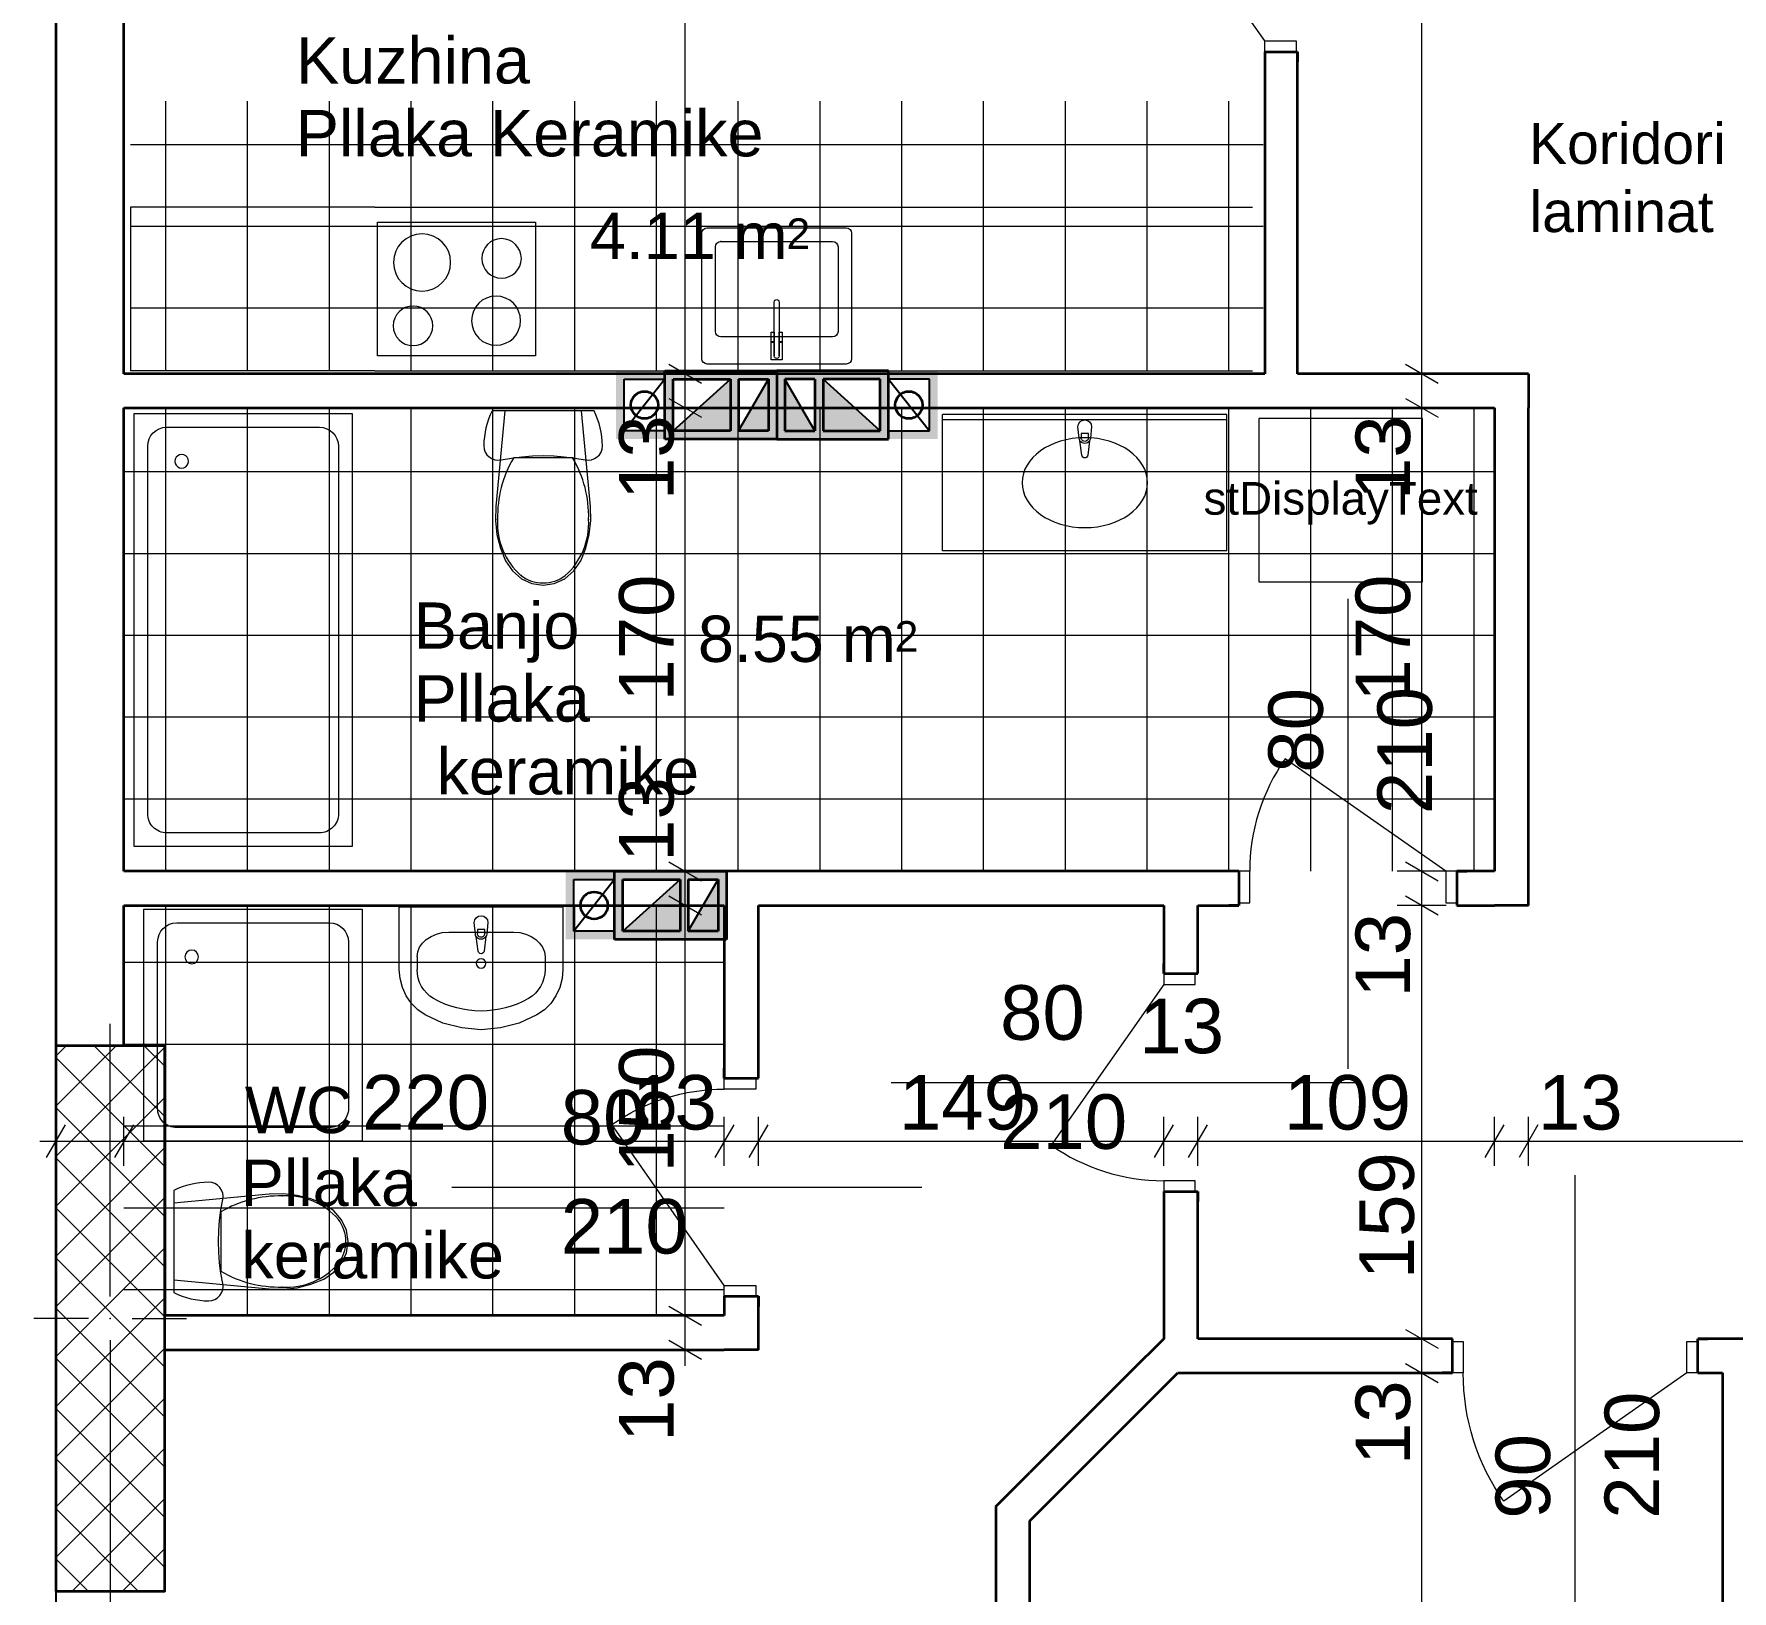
# Model space of a CAD drawing. Header units: centimetres. Extents: x 765 to 25620, y 224160 to 230516.
# Drawn here: x 6602 to 7225, y 228610 to 229181 of the extents above; entities that cross this region are included whole.
import ezdxf
from ezdxf.enums import TextEntityAlignment as Align

# ---------------------------------------------------------------- set-up
doc = ezdxf.new("R2010")
doc.units = ezdxf.units.CM
doc.header["$MEASUREMENT"] = 0
for name, color, linetype, lineweight, true_color in [('0_Pen_No__1#1_Pen_No__8', 7, 'Continuous', 35, 0xa80f02), ('0_Pen_No__8', 7, 'Continuous', 35, 0xa80f02), ('2D Drafting - General_Pen_No__8', 7, 'Continuous', 35, 0xa80f02), ('A-COLS_Pen_No__97#1_Pen_No__81', 7, 'Continuous', 20, 0x6a6a6a), ('Annotation - Text_Pen_No__8', 7, 'Continuous', 35, 0xa80f02), ('ARCHICAD Doors_Pen_No__23', 7, 'Continuous', 20, 0xff6600), ('ARCHICAD Doors_Pen_No__3', 7, 'Continuous', 18, 0xff6600), ('Interior - Furniture _Pen_No__81', 7, 'Continuous', 20, 0x6a6a6a)]:
    doc.layers.add(name, color=color, linetype=linetype, lineweight=lineweight, true_color=true_color)
for name, color, linetype, lineweight in [('0_Pen_No__101', 252, 'Continuous', 13), ('ARCHICAD Door Markers_Pen_No__1', 7, 'Continuous', 13), ('ARCHICAD Door Markers_Pen_No__7', 7, 'Continuous', 35), ('ARCHICAD Doors_Pen_No__27', 7, 'Continuous', 35), ('Structural - Bearing_Pen_No__20', 1, 'Continuous', 0), ('Structural - Bearing_Pen_No__21', 7, 'Continuous', 35), ('Structural - Bearing_Pen_No__27', 7, 'Continuous', 35)]:
    doc.layers.add(name, color=color, linetype=linetype, lineweight=lineweight)
for name, color, linetype in [('ARCHICAD Door Markers', 7, 'Continuous'), ('ARCHICAD Doors', 7, 'Continuous'), ('Dimensioning - General', 7, 'Continuous'), ('Structural - Bearing', 7, 'Continuous')]:
    doc.layers.add(name, color=color, linetype=linetype)
doc.styles.add('GENERATED_STYLE_1', font='arial.ttf')

# ---------------------------------------------------------------- blocks, each defined once
blk = doc.blocks.new('Door 22')
at = {"layer": 'ARCHICAD Doors_Pen_No__23', "color": 30, "linetype": 'Continuous', "lineweight": 20, "true_color": 0xff6600}
for p, q in [((-360, 0), (-400, 0)), ((-400, 0), (-400, -115)), ((-360, -115), (-360, 0)), ((400, 0), (360, 0)), ((360, 0), (360, -115)), ((400, -115), (400, 0)), ((-400, -115), (-360, -115)), ((360, -115), (400, -115))]:
    blk.add_line(p, q, dxfattribs=at)
at = {"layer": 'ARCHICAD Doors_Pen_No__27', "color": 7, "linetype": 'Continuous', "lineweight": 35}
for p, q in [((-400, 0), (-437, 0)), ((-400, 0), (-437, 0)), ((-400, 0), (-400, -115)), ((-400, 0), (-400, -115)), ((400, 0), (400, -115)), ((400, 0), (400, -115)), ((400, 0), (437, 0)), ((400, 0), (437, 0)), ((-400, -115), (-400, -125)), ((-400, -115), (-400, -125)), ((400, -115), (400, -125)), ((400, -115), (400, -125)), ((-400, -125), (-437, -125)), ((-400, -125), (-437, -125)), ((400, -125), (437, -125)), ((400, -125), (437, -125))]:
    blk.add_line(p, q, dxfattribs=at)
at = {"layer": 'ARCHICAD Doors_Pen_No__3', "color": 30, "linetype": 'Continuous', "lineweight": 18, "true_color": 0xff6600}
blk.add_line((360, 0), (-229.8, 413), dxfattribs=at)
blk.add_arc((360, 0), 720, 145, 180, dxfattribs=at)
blk = doc.blocks.new('D Marker 22_2')
at = {"layer": 'ARCHICAD Door Markers_Pen_No__1', "color": 7, "linetype": 'Continuous', "lineweight": 13}
blk.add_line((0, 1000), (0, -725), dxfattribs=at)
at = {"layer": 'ARCHICAD Door Markers_Pen_No__7', "color": 7, "lineweight": 35, "style": 'GENERATED_STYLE_1'}
for tag, p in [('AC_MarkerText_3', (-368.6, 665.3)), ('AC_MarkerText_2', (31.4, 665.3))]:
    blk.add_attdef(tag, text='', height=200, rotation=270, dxfattribs=at).set_placement(p, align=Align.BOTTOM_LEFT)
blk = doc.blocks.new('Door 22_2')
at = {"layer": 'ARCHICAD Doors_Pen_No__23', "color": 30, "linetype": 'Continuous', "lineweight": 20, "true_color": 0xff6600}
for p, q in [((-410, 0), (-450, 0)), ((-450, 0), (-450, -115)), ((-410, -115), (-410, 0)), ((450, 0), (410, 0)), ((410, 0), (410, -115)), ((450, -115), (450, 0)), ((-450, -115), (-410, -115)), ((410, -115), (450, -115))]:
    blk.add_line(p, q, dxfattribs=at)
at = {"layer": 'ARCHICAD Doors_Pen_No__27', "color": 7, "linetype": 'Continuous', "lineweight": 35}
for p, q in [((-450, 0), (-487, 0)), ((-450, 0), (-487, 0)), ((-450, 0), (-450, -115)), ((-450, 0), (-450, -115)), ((450, 0), (450, -115)), ((450, 0), (450, -115)), ((450, 0), (487, 0)), ((450, 0), (487, 0)), ((-450, -115), (-450, -125)), ((-450, -115), (-450, -125)), ((450, -115), (450, -125)), ((450, -115), (450, -125)), ((-450, -125), (-487, -125)), ((-450, -125), (-487, -125)), ((450, -125), (487, -125)), ((450, -125), (487, -125))]:
    blk.add_line(p, q, dxfattribs=at)
at = {"layer": 'ARCHICAD Doors_Pen_No__3', "color": 30, "linetype": 'Continuous', "lineweight": 18, "true_color": 0xff6600}
blk.add_line((410, 0), (-261.7, 470.3), dxfattribs=at)
blk.add_arc((410, 0), 820, 145, 180, dxfattribs=at)
blk = doc.blocks.new('D Marker 22_3')
at = {"layer": 'ARCHICAD Door Markers_Pen_No__1', "color": 7, "linetype": 'Continuous', "lineweight": 13}
blk.add_line((0, -1125), (0, 600), dxfattribs=at)
at = {"layer": 'ARCHICAD Door Markers_Pen_No__7', "color": 7, "lineweight": 35, "style": 'GENERATED_STYLE_1'}
for tag, p in [('AC_MarkerText_3', (-368.6, -204.4)), ('AC_MarkerText_2', (31.4, -356.2))]:
    blk.add_attdef(tag, text='', height=200, rotation=270, dxfattribs=at).set_placement(p, align=Align.BOTTOM_LEFT)
blk = doc.blocks.new('Door 22_7')
at = {"layer": 'ARCHICAD Doors_Pen_No__23', "color": 30, "linetype": 'Continuous', "lineweight": 20, "true_color": 0xff6600}
for p, q in [((-410, 0), (-450, 0)), ((-450, 0), (-450, -115)), ((-410, -115), (-410, 0)), ((450, 0), (410, 0)), ((410, 0), (410, -115)), ((450, -115), (450, 0)), ((-450, -115), (-410, -115)), ((410, -115), (450, -115))]:
    blk.add_line(p, q, dxfattribs=at)
at = {"layer": 'ARCHICAD Doors_Pen_No__27', "color": 7, "linetype": 'Continuous', "lineweight": 35}
for p, q in [((-450, 0), (-487, 0)), ((-450, 0), (-487, 0)), ((-450, 0), (-450, -115)), ((-450, 0), (-450, -115)), ((450, 0), (450, -115)), ((450, 0), (450, -115)), ((450, 0), (487, 0)), ((450, 0), (487, 0)), ((-450, -120), (-487, -120)), ((-450, -120), (-487, -120)), ((-450, -115), (-450, -120)), ((-450, -115), (-450, -120)), ((450, -115), (450, -120)), ((450, -115), (450, -120)), ((450, -120), (487, -120)), ((450, -120), (487, -120))]:
    blk.add_line(p, q, dxfattribs=at)
at = {"layer": 'ARCHICAD Doors_Pen_No__3', "color": 30, "linetype": 'Continuous', "lineweight": 18, "true_color": 0xff6600}
blk.add_line((410, 0), (-261.7, 470.3), dxfattribs=at)
blk.add_arc((410, 0), 820, 145, 180, dxfattribs=at)

msp = doc.modelspace()

# ---------------------------------------------------------------- hatches: boundary and pattern name
at = {"layer": 'A-COLS_Pen_No__97#1_Pen_No__81', "linetype": 'Continuous', "lineweight": 20, "true_color": 0x6a6a6a}
h = msp.add_hatch(color=251, dxfattribs=at)
h.paths.add_polyline_path([(6836.79, 229057.85), (6836.79, 229032.85), (6815.79, 229032.85), (6815.79, 229057.85)])
h.paths.add_polyline_path([(6833.79, 229054.85), (6818.79, 229054.85), (6818.79, 229035.85), (6833.79, 229035.85)], flags=0)
h = msp.add_hatch(color=251, dxfattribs=at)
h.paths.add_polyline_path([(6874.79, 229057.85), (6833.79, 229057.85), (6833.79, 229032.85), (6874.79, 229032.85)])
h.paths.add_polyline_path([(6860.79, 229054.85), (6871.79, 229054.85), (6871.79, 229035.85), (6860.79, 229035.85)], flags=0)
h.paths.add_polyline_path([(6857.79, 229054.85), (6857.79, 229035.85), (6836.79, 229035.85), (6836.79, 229054.85)], flags=0)
h = msp.add_hatch(color=251, dxfattribs=at)
h.paths.add_polyline_path([(6874.79, 229057.85), (6915.79, 229057.85), (6915.79, 229032.85), (6874.79, 229032.85)])
h.paths.add_polyline_path([(6888.79, 229054.85), (6877.79, 229054.85), (6877.79, 229035.85), (6888.79, 229035.85)], flags=0)
h.paths.add_polyline_path([(6891.79, 229054.85), (6891.79, 229035.85), (6912.79, 229035.85), (6912.79, 229054.85)], flags=0)
h = msp.add_hatch(color=251, dxfattribs=at)
h.paths.add_polyline_path([(6912.79, 229057.85), (6912.79, 229032.85), (6933.79, 229032.85), (6933.79, 229057.85)])
h.paths.add_polyline_path([(6915.79, 229054.85), (6930.79, 229054.85), (6930.79, 229035.85), (6915.79, 229035.85)], flags=0)
for points in [[(6857.79, 229054.85), (6857.79, 229035.85), (6836.79, 229035.85)], [(6860.79, 229035.85), (6871.79, 229035.85), (6871.79, 229054.85)], [(6888.79, 229035.85), (6877.79, 229035.85), (6877.79, 229054.85)], [(6891.79, 229054.85), (6891.79, 229035.85), (6912.79, 229035.85)], [(6839.34, 228871.31), (6839.34, 228852.31), (6818.34, 228852.31)], [(6842.34, 228852.31), (6853.34, 228852.31), (6853.34, 228871.31)]]:
    msp.add_hatch(color=251, dxfattribs=at).paths.add_polyline_path(points)
h = msp.add_hatch(color=251, dxfattribs=at)
h.paths.add_polyline_path([(6818.34, 228874.31), (6818.34, 228849.31), (6797.34, 228849.31), (6797.34, 228874.31)])
h.paths.add_polyline_path([(6815.34, 228871.31), (6800.34, 228871.31), (6800.34, 228852.31), (6815.34, 228852.31)], flags=0)
h = msp.add_hatch(color=251, dxfattribs=at)
h.paths.add_polyline_path([(6856.34, 228874.31), (6815.34, 228874.31), (6815.34, 228849.31), (6856.34, 228849.31)])
h.paths.add_polyline_path([(6842.34, 228871.31), (6853.34, 228871.31), (6853.34, 228852.31), (6842.34, 228852.31)], flags=0)
h.paths.add_polyline_path([(6839.34, 228871.31), (6839.34, 228852.31), (6818.34, 228852.31), (6818.34, 228871.31)], flags=0)
at = {"layer": 'Structural - Bearing', "linetype": 'Continuous', "lineweight": 0, "true_color": 0x000000}
h = msp.add_hatch(dxfattribs=at)
h.set_pattern_fill('CONCRETE_BLOCK', color=18, scale=0.1, style=0, pattern_type=2)
h.set_pattern_definition([(45, (6830.686, 207240.939), (-9.192388, 9.192388), []), (135, (6830.686, 207240.939), (9.192388, 9.192388), [])])
h.paths.add_polyline_path([(6610.33, 228610.34), (6650.33, 228610.34), (6650.33, 228810.34), (6610.33, 228810.34)])

# ---------------------------------------------------------------- linework, layer by layer
at = {"color": 0}
for p, q in [((6610.33, 229991.7), (6610.33, 228110.03)), ((6818.79, 229035.85), (6818.79, 229054.85)), ((6818.79, 229054.85), (6833.79, 229054.85)), ((6833.79, 229054.85), (6818.79, 229035.85)), ((6818.79, 229035.85), (6818.79, 229054.85)), ((6818.79, 229054.85), (6833.79, 229054.85)), ((6833.79, 229054.85), (6833.79, 229035.85)), ((6857.79, 229054.85), (6836.79, 229054.85)), ((6836.79, 229054.85), (6836.79, 229035.85)), ((6836.79, 229035.85), (6857.79, 229054.85)), ((6871.79, 229054.85), (6860.79, 229054.85)), ((6860.79, 229054.85), (6860.79, 229035.85)), ((6860.79, 229035.85), (6871.79, 229054.85)), ((6877.79, 229054.85), (6888.79, 229054.85)), ((6888.79, 229035.85), (6877.79, 229054.85)), ((6888.79, 229054.85), (6888.79, 229035.85)), ((6891.79, 229054.85), (6912.79, 229054.85)), ((6912.79, 229035.85), (6891.79, 229054.85)), ((6912.79, 229054.85), (6912.79, 229035.85)), ((6915.79, 229054.85), (6915.79, 229035.85)), ((6930.79, 229054.85), (6915.79, 229054.85)), ((6915.79, 229054.85), (6930.79, 229035.85)), ((6930.79, 229054.85), (6915.79, 229054.85)), ((6930.79, 229035.85), (6930.79, 229054.85)), ((6930.79, 229035.85), (6930.79, 229054.85)), ((6833.79, 229035.85), (6818.79, 229035.85)), ((6915.79, 229035.85), (6930.79, 229035.85)), ((6800.34, 228852.31), (6800.34, 228871.31)), ((6800.34, 228871.31), (6815.34, 228871.31)), ((6815.34, 228871.31), (6800.34, 228852.31)), ((6800.34, 228852.31), (6800.34, 228871.31)), ((6800.34, 228871.31), (6815.34, 228871.31)), ((6815.34, 228871.31), (6815.34, 228852.31)), ((6839.34, 228871.31), (6818.34, 228871.31)), ((6818.34, 228871.31), (6818.34, 228852.31)), ((6818.34, 228852.31), (6839.34, 228871.31)), ((6853.34, 228871.31), (6842.34, 228871.31)), ((6842.34, 228871.31), (6842.34, 228852.31)), ((6842.34, 228852.31), (6853.34, 228871.31)), ((6815.34, 228852.31), (6800.34, 228852.31))]:
    msp.add_line(p, q, dxfattribs=at)
msp.add_lwpolyline([(7360.81, 229991.7), (6610.33, 229991.7), (6610.33, 228110.03), (7360.81, 228110.03), (7360.81, 228270.03), (7534.2, 228270.03), (7546.7, 228270.03), (7546.7, 229039.56), (7559.2, 229039.56), (7559.2, 229216.81), (7360.81, 229216.81), (7360.81, 229991.7)], dxfattribs=at)
at = {"layer": '0_Pen_No__1#1_Pen_No__8', "color": 14, "linetype": 'Continuous', "lineweight": 35, "true_color": 0xa80f02}
for p, q in [((6833.79, 229032.85), (6833.79, 229057.85)), ((6833.79, 229057.85), (6874.79, 229057.85)), ((6874.79, 229057.85), (6874.79, 229032.85)), ((6915.79, 229057.85), (6874.79, 229057.85)), ((6874.79, 229057.85), (6874.79, 229032.85)), ((6915.79, 229032.85), (6915.79, 229057.85)), ((6836.79, 229035.85), (6836.79, 229054.85)), ((6836.79, 229054.85), (6857.79, 229054.85)), ((6857.79, 229054.85), (6857.79, 229035.85)), ((6860.79, 229054.85), (6860.79, 229035.85)), ((6860.79, 229054.85), (6871.79, 229054.85)), ((6871.79, 229054.85), (6871.79, 229035.85)), ((6877.79, 229054.85), (6877.79, 229035.85)), ((6888.79, 229054.85), (6877.79, 229054.85)), ((6888.79, 229054.85), (6888.79, 229035.85)), ((6891.79, 229054.85), (6891.79, 229035.85)), ((6912.79, 229054.85), (6891.79, 229054.85)), ((6912.79, 229035.85), (6912.79, 229054.85)), ((6874.79, 229032.85), (6833.79, 229032.85)), ((6857.79, 229035.85), (6836.79, 229035.85)), ((6871.79, 229035.85), (6860.79, 229035.85)), ((6874.79, 229032.85), (6915.79, 229032.85)), ((6877.79, 229035.85), (6888.79, 229035.85)), ((6891.79, 229035.85), (6912.79, 229035.85)), ((6815.34, 228849.31), (6815.34, 228874.31)), ((6815.34, 228874.31), (6856.34, 228874.31)), ((6818.34, 228852.31), (6818.34, 228871.31)), ((6818.34, 228871.31), (6839.34, 228871.31)), ((6839.34, 228871.31), (6839.34, 228852.31)), ((6842.34, 228871.31), (6842.34, 228852.31)), ((6842.34, 228871.31), (6853.34, 228871.31)), ((6853.34, 228871.31), (6853.34, 228852.31)), ((6856.34, 228874.31), (6856.34, 228849.31)), ((6839.34, 228852.31), (6818.34, 228852.31)), ((6853.34, 228852.31), (6842.34, 228852.31)), ((6856.34, 228849.31), (6815.34, 228849.31))]:
    msp.add_line(p, q, dxfattribs=at)
at = {"layer": '0_Pen_No__101', "color": 252, "linetype": 'Continuous', "lineweight": 13}
for p, q in [((6650.69, 229057.85), (6650.69, 229156.8)), ((6680.69, 229057.85), (6680.69, 229156.8)), ((6710.69, 229057.85), (6710.69, 229156.8)), ((6740.69, 229057.85), (6740.69, 229156.8)), ((6770.69, 229057.85), (6770.69, 229156.8)), ((6800.69, 229057.85), (6800.69, 229156.8)), ((6830.69, 229057.85), (6830.69, 229156.8)), ((6860.69, 229057.85), (6860.69, 229156.8)), ((6890.69, 229057.85), (6890.69, 229156.8)), ((6920.69, 229057.85), (6920.69, 229156.8)), ((6950.69, 229057.85), (6950.69, 229156.8)), ((6980.69, 229057.85), (6980.69, 229156.8)), ((7010.69, 229057.85), (7010.69, 229156.8)), ((7040.69, 229057.85), (7040.69, 229156.8)), ((6637.72, 229140.94), (7053.31, 229140.94)), ((6637.72, 229110.94), (7053.31, 229110.94)), ((6637.72, 229080.94), (7053.31, 229080.94)), ((6650.69, 228874.31), (6650.69, 229044.31)), ((6680.69, 228874.31), (6680.69, 229044.31)), ((6710.69, 228874.31), (6710.69, 229044.31)), ((6740.69, 228874.31), (6740.69, 229044.31)), ((6770.69, 228874.31), (6770.69, 229044.31)), ((6800.69, 228874.31), (6800.69, 229044.31)), ((6830.69, 228874.31), (6830.69, 229044.31)), ((6860.69, 228874.31), (6860.69, 229044.31)), ((6890.69, 228874.31), (6890.69, 229044.31)), ((6920.69, 228874.31), (6920.69, 229044.31)), ((6950.69, 228874.31), (6950.69, 229044.31)), ((6980.69, 228874.31), (6980.69, 229044.31)), ((7010.69, 228874.31), (7010.69, 229044.31)), ((7040.69, 228874.31), (7040.69, 229044.31)), ((7070.69, 228874.31), (7070.69, 229044.31)), ((7100.69, 228874.31), (7100.69, 229044.31)), ((7130.69, 228874.31), (7130.69, 229044.31)), ((6635.33, 229020.94), (7138.07, 229020.94)), ((6635.33, 228990.94), (7138.07, 228990.94)), ((6635.33, 228960.94), (7138.07, 228960.94)), ((6635.33, 228930.94), (7138.07, 228930.94)), ((6635.33, 228900.94), (7138.07, 228900.94)), ((6650.69, 228711.34), (6650.69, 228861.81)), ((6680.69, 228711.34), (6680.69, 228861.81)), ((6710.69, 228711.34), (6710.69, 228861.81)), ((6740.69, 228711.34), (6740.69, 228861.81)), ((6770.69, 228711.34), (6770.69, 228861.81)), ((6800.69, 228711.34), (6800.69, 228861.81)), ((6830.69, 228711.34), (6830.69, 228861.81)), ((6635.33, 228840.94), (6855.58, 228840.94)), ((6635.33, 228810.94), (6855.58, 228810.94)), ((6635.33, 228780.94), (6855.58, 228780.94)), ((6635.33, 228750.94), (6855.58, 228750.94)), ((6635.33, 228720.94), (6855.58, 228720.94))]:
    msp.add_line(p, q, dxfattribs=at)
at = {"layer": '2D Drafting - General_Pen_No__8', "color": 14, "linetype": 'Continuous', "lineweight": 35, "true_color": 0xa80f02}
for centre in [(6826.29, 229045.35), (6923.29, 229045.35), (6807.84, 228861.81)]:
    msp.add_circle(centre, 5, dxfattribs=at)
at = {"layer": 'Dimensioning - General', "color": 7, "linetype": 'Continuous', "lineweight": 13}
for p, q in [((6841.26, 229056.81), (6841.26, 229806.53)), ((7111.43, 229056.81), (7111.43, 229349.31)), ((6850.26, 229056.81), (6832.26, 229056.81)), ((6850.26, 229056.81), (6832.26, 229056.81)), ((6835.26, 229060.28), (6847.26, 229053.35)), ((6835.26, 229060.28), (6847.26, 229053.35)), ((6841.26, 229044.31), (6841.26, 229056.81)), ((7120.43, 229056.81), (7102.43, 229056.81)), ((7120.43, 229056.81), (7102.43, 229056.81)), ((7105.43, 229060.28), (7117.43, 229053.35)), ((7105.43, 229060.28), (7117.43, 229053.35)), ((7111.43, 229044.31), (7111.43, 229056.81)), ((6850.26, 229044.31), (6832.26, 229044.31)), ((6850.26, 229044.31), (6832.26, 229044.31)), ((6835.26, 229047.78), (6847.26, 229040.85)), ((6835.26, 229047.78), (6847.26, 229040.85)), ((6841.26, 228874.31), (6841.26, 229044.31)), ((7120.43, 229044.31), (7102.43, 229044.31)), ((7120.43, 229044.31), (7102.43, 229044.31)), ((7105.43, 229047.78), (7117.43, 229040.85)), ((7105.43, 229047.78), (7117.43, 229040.85)), ((7111.43, 228874.31), (7111.43, 229044.31)), ((6835.26, 228877.78), (6847.26, 228870.85)), ((6835.26, 228877.78), (6847.26, 228870.85)), ((7105.43, 228877.78), (7117.43, 228870.85)), ((7105.43, 228877.78), (7117.43, 228870.85)), ((6850.26, 228874.31), (6832.26, 228874.31)), ((6850.26, 228874.31), (6832.26, 228874.31)), ((6841.26, 228861.81), (6841.26, 228874.31)), ((7120.43, 228874.31), (7102.43, 228874.31)), ((7120.43, 228874.31), (7102.43, 228874.31)), ((7111.43, 228861.81), (7111.43, 228874.31)), ((6835.26, 228865.28), (6847.26, 228858.35)), ((6835.26, 228865.28), (6847.26, 228858.35)), ((7105.43, 228865.28), (7117.43, 228858.35)), ((7105.43, 228865.28), (7117.43, 228858.35)), ((6850.26, 228861.81), (6832.26, 228861.81)), ((6850.26, 228861.81), (6832.26, 228861.81)), ((6841.26, 228711.34), (6841.26, 228861.81)), ((7120.43, 228861.81), (7102.43, 228861.81)), ((7120.43, 228861.81), (7102.43, 228861.81)), ((7111.43, 228702.84), (7111.43, 228861.81)), ((6610.33, 228766.31), (6610.33, 228784.31)), ((6635.33, 228766.31), (6635.33, 228784.31)), ((6635.33, 228766.31), (6635.33, 228784.31)), ((6855.58, 228766.31), (6855.58, 228784.31)), ((6868.08, 228766.31), (6868.08, 228784.31)), ((6868.08, 228766.31), (6868.08, 228784.31)), ((7016.75, 228766.31), (7016.75, 228784.31)), ((7016.75, 228766.31), (7016.75, 228784.31)), ((7029.25, 228766.31), (7029.25, 228784.31)), ((7029.25, 228766.31), (7029.25, 228784.31)), ((7138.07, 228766.31), (7138.07, 228784.31)), ((7138.07, 228766.31), (7138.07, 228784.31)), ((7150.57, 228766.31), (7150.57, 228784.31)), ((7150.57, 228766.31), (7150.57, 228784.31)), ((6613.79, 228781.31), (6606.86, 228769.31)), ((6638.79, 228781.31), (6631.86, 228769.31)), ((6638.79, 228781.31), (6631.86, 228769.31)), ((6859.05, 228781.31), (6852.12, 228769.31)), ((6859.05, 228781.31), (6852.12, 228769.31)), ((6871.55, 228781.31), (6864.62, 228769.31)), ((6871.55, 228781.31), (6864.62, 228769.31)), ((7020.21, 228781.31), (7013.28, 228769.31)), ((7020.21, 228781.31), (7013.28, 228769.31)), ((7032.71, 228781.31), (7025.78, 228769.31)), ((7032.71, 228781.31), (7025.78, 228769.31)), ((7141.53, 228781.31), (7134.6, 228769.31)), ((7141.53, 228781.31), (7134.6, 228769.31)), ((7154.03, 228781.31), (7147.1, 228769.31)), ((7154.03, 228781.31), (7147.1, 228769.31)), ((6604.46, 228775.31), (6610.33, 228775.31)), ((6610.33, 228775.31), (6635.33, 228775.31)), ((6635.33, 228775.31), (6855.58, 228775.31)), ((6855.58, 228775.31), (6868.08, 228775.31)), ((6855.58, 228775.31), (6868.08, 228775.31)), ((6868.08, 228775.31), (7016.75, 228775.31)), ((7016.75, 228775.31), (7029.25, 228775.31)), ((7029.25, 228775.31), (7138.07, 228775.31)), ((7138.07, 228775.31), (7150.57, 228775.31)), ((7150.57, 228775.31), (7348.31, 228775.31)), ((6835.26, 228714.81), (6847.26, 228707.88)), ((6835.26, 228714.81), (6847.26, 228707.88)), ((6850.26, 228711.34), (6832.26, 228711.34)), ((6850.26, 228711.34), (6832.26, 228711.34)), ((6841.26, 228698.84), (6841.26, 228711.34)), ((6835.26, 228702.31), (6847.26, 228695.38)), ((7120.43, 228702.84), (7102.43, 228702.84)), ((7120.43, 228702.84), (7102.43, 228702.84)), ((7105.43, 228706.3), (7117.43, 228699.38)), ((7105.43, 228706.3), (7117.43, 228699.38)), ((7111.43, 228690.34), (7111.43, 228702.84)), ((6850.26, 228698.84), (6832.26, 228698.84)), ((6841.26, 228692.98), (6841.26, 228698.84)), ((7120.43, 228690.34), (7102.43, 228690.34)), ((7120.43, 228690.34), (7102.43, 228690.34)), ((7105.43, 228693.8), (7117.43, 228686.88)), ((7105.43, 228693.8), (7117.43, 228686.88)), ((7111.43, 228295.03), (7111.43, 228690.34))]:
    msp.add_line(p, q, dxfattribs=at)
at = {"layer": 'Interior - Furniture _Pen_No__81', "color": 251, "linetype": 'Continuous', "lineweight": 20, "true_color": 0x6a6a6a}
for p, q in [((6727.33, 229117.85), (6637.72, 229117.85)), ((6637.72, 229117.85), (6637.72, 229057.85)), ((6727.33, 229117.85), (6787.33, 229117.85)), ((6728.33, 229112.35), (6786.33, 229112.35)), ((6728.33, 229063.35), (6728.33, 229112.35)), ((6786.33, 229112.35), (6786.33, 229063.35)), ((6787.33, 229117.85), (6844.79, 229117.85)), ((6844.79, 229117.85), (6904.79, 229117.85)), ((6904.79, 229117.85), (7049.34, 229117.85)), ((6847.29, 229062.35), (6847.29, 229108.35)), ((6849.29, 229110.35), (6900.29, 229110.35)), ((6902.29, 229108.35), (6902.29, 229062.35)), ((6852.29, 229072.35), (6852.29, 229103.35)), ((6854.29, 229105.35), (6895.29, 229105.35)), ((6897.29, 229103.35), (6897.29, 229072.35)), ((6873.89, 229063.35), (6873.89, 229083.14)), ((6875.69, 229083.13), (6875.69, 229063.35)), ((6895.29, 229070.35), (6854.29, 229070.35)), ((6872.82, 229072.05), (6873.89, 229072.05)), ((6872.82, 229068.55), (6872.82, 229072.05)), ((6873.89, 229068.55), (6872.82, 229068.55)), ((6873.89, 229072.05), (6873.89, 229068.55)), ((6875.69, 229068.55), (6875.69, 229072.05)), ((6875.69, 229072.05), (6876.76, 229072.05)), ((6876.76, 229068.55), (6875.69, 229068.55)), ((6876.76, 229072.05), (6876.76, 229068.55)), ((6786.33, 229063.35), (6728.33, 229063.35)), ((6872.79, 229068.45), (6873.89, 229068.45)), ((6872.79, 229061.95), (6872.79, 229068.45)), ((6873.89, 229068.45), (6873.89, 229063.35)), ((6875.69, 229063.35), (6875.69, 229068.45)), ((6875.69, 229068.45), (6876.79, 229068.45)), ((6876.79, 229068.45), (6876.79, 229061.95)), ((6727.33, 229057.85), (6637.72, 229057.85)), ((6727.33, 229057.85), (6787.33, 229057.85)), ((6787.33, 229057.85), (6844.79, 229057.85)), ((6844.79, 229057.85), (6904.79, 229057.85)), ((6900.29, 229060.35), (6849.29, 229060.35)), ((6876.79, 229061.95), (6872.79, 229061.95)), ((6904.79, 229057.85), (7049.34, 229057.85)), ((6639.04, 229042.2), (6719.04, 229042.2)), ((6639.04, 228883.42), (6639.04, 229042.2)), ((6719.04, 229042.2), (6719.04, 228883.42)), ((6768.57, 229038.58), (6768.14, 229036.97)), ((6769.1, 229040.16), (6768.57, 229038.58)), ((6769.72, 229041.7), (6769.1, 229040.16)), ((6770.43, 229043.21), (6769.72, 229041.7)), ((6807.78, 229043.21), (6770.43, 229043.21)), ((6775.01, 229043.21), (6771.77, 229008.17)), ((6803.2, 229043.21), (6775.01, 229043.21)), ((6806.44, 229008.17), (6803.2, 229043.21)), ((6808.49, 229041.7), (6807.78, 229043.21)), ((6809.11, 229040.16), (6808.49, 229041.7)), ((6809.64, 229038.58), (6809.11, 229040.16)), ((6810.08, 229036.97), (6809.64, 229038.58)), ((7039.97, 229041.86), (6935.67, 229041.86)), ((6935.67, 228991.86), (6935.67, 229041.86)), ((7039.97, 229039.86), (6935.67, 229039.86)), ((7039.97, 228991.86), (7039.97, 229041.86)), ((7051.68, 229040.43), (7051.68, 228980.43)), ((7111.68, 229040.43), (7051.68, 229040.43)), ((7111.68, 228980.43), (7111.68, 229040.43)), ((6651.04, 229037.2), (6707.04, 229037.2)), ((6767.41, 229032.03), (6767.36, 229030.36)), ((6767.55, 229033.69), (6767.41, 229032.03)), ((6767.8, 229035.34), (6767.55, 229033.69)), ((6768.14, 229036.97), (6767.8, 229035.34)), ((6810.42, 229035.34), (6810.08, 229036.97)), ((6810.66, 229033.69), (6810.42, 229035.34)), ((6810.81, 229032.03), (6810.66, 229033.69)), ((6810.86, 229030.36), (6810.81, 229032.03)), ((6985.72, 229033.17), (6985.32, 229037.36)), ((6986.71, 229026.92), (6986.05, 229032.21)), ((6986.46, 229034.87), (6986.46, 229033.38)), ((6989.18, 229034.87), (6986.46, 229034.87)), ((6989.59, 229032.21), (6988.93, 229026.92)), ((6989.18, 229033.38), (6989.18, 229034.87)), ((6990.32, 229037.36), (6989.92, 229033.17)), ((6644.04, 228895.42), (6644.04, 229030.2)), ((6714.04, 229030.2), (6714.04, 228895.42)), ((6767.36, 229030.36), (6767.49, 229029.21)), ((6767.49, 229029.21), (6767.86, 229028.11)), ((6767.86, 229028.11), (6768.47, 229027.13)), ((6768.47, 229027.13), (6769.29, 229026.3)), ((6769.29, 229026.3), (6770.26, 229025.67)), ((6770.26, 229025.67), (6771.35, 229025.27)), ((6771.35, 229025.27), (6772.5, 229025.11)), ((6772.5, 229025.11), (6773.66, 229025.22)), ((6773.66, 229025.22), (6777.49, 229025.9)), ((6777.49, 229025.9), (6781.34, 229026.38)), ((6789.11, 229025.91), (6778.21, 229025.91)), ((6781.34, 229026.38), (6785.22, 229026.67)), ((6785.22, 229026.67), (6789.11, 229026.77)), ((6789.11, 229026.77), (6792.99, 229026.67)), ((6800, 229025.91), (6789.11, 229025.91)), ((6792.99, 229026.67), (6796.87, 229026.38)), ((6796.87, 229026.38), (6800.73, 229025.9)), ((6800.73, 229025.9), (6804.56, 229025.22)), ((6804.56, 229025.22), (6805.71, 229025.11)), ((6805.71, 229025.11), (6806.86, 229025.27)), ((6806.86, 229025.27), (6807.95, 229025.67)), ((6807.95, 229025.67), (6808.93, 229026.3)), ((6808.93, 229026.3), (6809.74, 229027.13)), ((6809.74, 229027.13), (6810.35, 229028.11)), ((6810.35, 229028.11), (6810.73, 229029.21)), ((6810.73, 229029.21), (6810.86, 229030.36)), ((6771.77, 229008.17), (6771.62, 229003)), ((6806.6, 229003), (6806.44, 229008.17)), ((6771.62, 229003), (6772.16, 228997.87)), ((6806.05, 228997.87), (6806.6, 229003)), ((6772.16, 228997.87), (6773.41, 228992.89)), ((6804.81, 228992.89), (6806.05, 228997.87)), ((6773.41, 228992.89), (6775.31, 228988.2)), ((6775.31, 228988.2), (6777.87, 228984.48)), ((6800.35, 228984.48), (6802.91, 228988.2)), ((6802.91, 228988.2), (6804.81, 228992.89)), ((7039.97, 228991.86), (6935.67, 228991.86)), ((6777.87, 228984.48), (6781.17, 228981.63)), ((6781.17, 228981.63), (6785, 228979.83)), ((6793.21, 228979.83), (6797.04, 228981.63)), ((6797.04, 228981.63), (6800.35, 228984.48)), ((6797.21, 228982.76), (6797.21, 228982.76)), ((6785, 228979.83), (6789.11, 228979.21)), ((6789.11, 228980.08), (6789.11, 228980.08)), ((6789.11, 228979.21), (6793.21, 228979.83)), ((7051.68, 228980.43), (7111.68, 228980.43)), ((6707.04, 228888.42), (6651.04, 228888.42)), ((6719.04, 228883.42), (6639.04, 228883.42)), ((6642.69, 228860.43), (6722.69, 228860.43)), ((6642.69, 228775.31), (6642.69, 228860.43)), ((6722.69, 228860.43), (6722.69, 228775.31)), ((6736.34, 228838.32), (6736.34, 228861.23)), ((6736.34, 228861.23), (6796.34, 228861.23)), ((6796.34, 228861.23), (6796.34, 228838.32)), ((6654.69, 228855.43), (6710.69, 228855.43)), ((6754.46, 228852), (6778.23, 228852)), ((6764.24, 228851.3), (6763.84, 228855.5)), ((6764.98, 228853.01), (6764.98, 228851.52)), ((6767.7, 228853.01), (6764.98, 228853.01)), ((6767.7, 228851.52), (6767.7, 228853.01)), ((6768.84, 228855.5), (6768.44, 228851.3)), ((6647.69, 228787.31), (6647.69, 228848.43)), ((6717.69, 228848.43), (6717.69, 228787.31)), ((6765.23, 228845.06), (6764.57, 228850.35)), ((6768.12, 228850.35), (6767.45, 228845.06)), ((6736.63, 228834.95), (6736.34, 228838.32)), ((6742.87, 228842.9), (6742.87, 228838.32)), ((6789.82, 228842.9), (6789.82, 228838.32)), ((6796.34, 228838.32), (6796.05, 228834.95)), ((6737.49, 228831.68), (6736.63, 228834.95)), ((6796.05, 228834.95), (6795.2, 228831.68)), ((6738.89, 228828.63), (6737.49, 228831.68)), ((6740.79, 228825.89), (6738.89, 228828.63)), ((6743.13, 228823.54), (6740.79, 228825.89)), ((6791.89, 228825.89), (6789.56, 228823.54)), ((6793.79, 228828.63), (6791.89, 228825.89)), ((6795.2, 228831.68), (6793.79, 228828.63)), ((6745.83, 228821.67), (6743.13, 228823.54)), ((6752.35, 228818.68), (6745.83, 228821.67)), ((6786.86, 228821.67), (6780.34, 228818.68)), ((6789.56, 228823.54), (6786.86, 228821.67)), ((6759.25, 228816.85), (6752.35, 228818.68)), ((6766.34, 228816.23), (6759.25, 228816.85)), ((6773.44, 228816.85), (6766.34, 228816.23)), ((6780.34, 228818.68), (6773.44, 228816.85)), ((6710.69, 228780.31), (6654.69, 228780.31)), ((6722.69, 228775.31), (6642.69, 228775.31)), ((6655.11, 228757.92), (6653.6, 228757.21)), ((6653.6, 228757.21), (6653.6, 228719.86)), ((6656.66, 228758.54), (6655.11, 228757.92)), ((6658.24, 228759.07), (6656.66, 228758.54)), ((6659.84, 228759.5), (6658.24, 228759.07)), ((6661.48, 228759.84), (6659.84, 228759.5)), ((6663.12, 228760.09), (6661.48, 228759.84)), ((6664.78, 228760.23), (6663.12, 228760.09)), ((6666.45, 228760.28), (6664.78, 228760.23)), ((6667.6, 228760.15), (6666.45, 228760.28)), ((6668.7, 228759.78), (6667.6, 228760.15)), ((6669.69, 228759.17), (6668.7, 228759.78)), ((6670.52, 228758.35), (6669.69, 228759.17)), ((6671.15, 228757.38), (6670.52, 228758.35)), ((6671.55, 228756.29), (6671.15, 228757.38)), ((6688.64, 228755.87), (6653.6, 228752.63)), ((6653.6, 228752.63), (6653.6, 228724.44)), ((6670.92, 228750.15), (6671.6, 228753.98)), ((6671.7, 228755.14), (6671.55, 228756.29)), ((6671.6, 228753.98), (6671.7, 228755.14)), ((6693.81, 228756.02), (6688.64, 228755.87)), ((6698.94, 228755.47), (6693.81, 228756.02)), ((6703.92, 228754.23), (6698.94, 228755.47)), ((6708.61, 228752.33), (6703.92, 228754.23)), ((6712.33, 228749.77), (6708.61, 228752.33)), ((6670.14, 228742.42), (6670.43, 228746.3)), ((6670.43, 228746.3), (6670.92, 228750.15)), ((6670.91, 228749.43), (6670.91, 228738.53)), ((6715.18, 228746.47), (6712.33, 228749.77)), ((6714.06, 228746.64), (6714.06, 228746.64)), ((6716.98, 228742.64), (6715.18, 228746.47)), ((6670.04, 228738.53), (6670.14, 228742.42)), ((6670.14, 228734.65), (6670.04, 228738.53)), ((6670.91, 228738.53), (6670.91, 228727.64)), ((6716.74, 228738.53), (6716.74, 228738.53)), ((6717.6, 228738.53), (6716.98, 228742.64)), ((6716.98, 228734.43), (6717.6, 228738.53)), ((6670.43, 228730.77), (6670.14, 228734.65)), ((6715.18, 228730.6), (6716.98, 228734.43)), ((6670.92, 228726.91), (6670.43, 228730.77)), ((6671.6, 228723.08), (6670.92, 228726.91)), ((6708.61, 228724.73), (6712.33, 228727.29)), ((6712.33, 228727.29), (6715.18, 228730.6)), ((6653.6, 228724.44), (6688.64, 228721.2)), ((6653.6, 228719.86), (6655.11, 228719.15)), ((6670.52, 228718.71), (6671.15, 228719.69)), ((6671.15, 228719.69), (6671.55, 228720.78)), ((6671.55, 228720.78), (6671.7, 228721.93)), ((6671.7, 228721.93), (6671.6, 228723.08)), ((6688.64, 228721.2), (6693.81, 228721.04)), ((6693.81, 228721.04), (6698.94, 228721.59)), ((6698.94, 228721.59), (6703.92, 228722.83)), ((6703.92, 228722.83), (6708.61, 228724.73)), ((6655.11, 228719.15), (6656.66, 228718.53)), ((6656.66, 228718.53), (6658.24, 228718)), ((6658.24, 228718), (6659.84, 228717.56)), ((6659.84, 228717.56), (6661.48, 228717.22)), ((6661.48, 228717.22), (6663.12, 228716.98)), ((6663.12, 228716.98), (6664.78, 228716.83)), ((6664.78, 228716.83), (6666.45, 228716.78)), ((6666.45, 228716.78), (6667.6, 228716.91)), ((6667.6, 228716.91), (6668.7, 228717.29)), ((6668.7, 228717.29), (6669.69, 228717.9)), ((6669.69, 228717.9), (6670.52, 228718.71))]:
    msp.add_line(p, q, dxfattribs=at)
at = {"layer": 'Interior - Furniture _Pen_No__81', "color": 251, "linetype": 'Continuous', "lineweight": 20, "true_color": 0x6a6a6a, "extrusion": (0, 0, -1)}
for centre, major_axis, ratio, start_param, end_param in [((6744.69, 229097.65), (-7.42, 7.42), 1, 2.356194490192217, 8.639379797371804), ((6773.86, 229099.12), (-5.13, 5.13), 1, 2.356194490192032, 8.639379797371618), ((6849.29, 229108.35), (1.41, 1.41), 1, 3.926991, 5.497787), ((6900.29, 229108.35), (-1.41, 1.41), 1, 0.785398, 2.356194), ((6854.29, 229103.35), (1.41, 1.41), 1, 3.926991, 5.497787), ((6895.29, 229103.35), (-1.41, 1.41), 1, 0.785398, 2.356194), ((6741.38, 229074.37), (-5.13, 5.13), 1, 2.356194490192032, 8.639379797371618), ((6771.83, 229076.28), (6.36, 6.36), 1, 0.785398, 7.068583), ((6874.79, 229083.13), (0.636, 0.636), 1, 3.929561, 7.071153), ((6854.29, 229072.35), (-1.41, 1.41), 1, 3.926991, 5.497787), ((6895.29, 229072.35), (1.41, 1.41), 1, 0.785398, 2.356194), ((6849.29, 229062.35), (-1.41, 1.41), 1, 3.926991, 5.497787), ((6874.79, 229063.35), (0.636, 0.636), 1, 0.785398, 3.926991), ((6874.79, 229063.35), (0.636, 0.636), 1, 0.785398, 3.926991), ((6900.29, 229062.35), (1.41, 1.41), 1, 0.785398, 2.356194), ((6987.82, 229037.36), (1.77, 1.77), 1, 3.926991, 7.068583), ((6651.04, 229030.2), (-4.95, 4.95), 1, 5.497787, 7.068583), ((6707.04, 229030.2), (4.95, 4.95), 1, -0.785398, 0.785398), ((6987.82, 229033.36), (-1.49, 1.49), 1, 4.925825, 5.40756), ((6987.82, 229033.36), (-1.49, 1.49), 1, 2.928157, 4.925825), ((6987.82, 229033.38), (-0.962, 0.962), 1, 2.356194, 5.497787), ((6987.82, 229033.36), (-1.49, 1.49), 1, 2.446421, 2.928157), ((6656.54, 229024.7), (1.77, 1.77), 1, 2.356194490192169, 8.639379797371756), ((6987.82, 229027.06), (0.791, 0.791), 1, 0.909996, 3.802393), ((6651.04, 228895.42), (4.95, 4.95), 1, 2.356194, 3.926991), ((6707.04, 228895.42), (-4.95, 4.95), 1, 2.356194, 3.926991), ((6766.34, 228855.5), (1.77, 1.77), 1, 3.926991, 7.068583), ((6654.69, 228848.43), (-4.95, 4.95), 1, 5.497787, 7.068583), ((6710.69, 228848.43), (4.95, 4.95), 1, -0.785398, 0.785398), ((6754.47, 228842.9), (-11.61, 0), 0.783646, 0, 1.570796), ((6766.34, 228851.49), (1.49, 1.49), 1, 3.355029, 3.836764), ((6766.34, 228851.52), (-0.962, 0.962), 1, 2.356194, 5.497787), ((6766.34, 228851.49), (1.49, 1.49), 1, 0.875625, 1.35736), ((6778.21, 228842.9), (11.61, 0), 0.783646, -1.570796, 0), ((6660.19, 228842.93), (-1.77, 1.77), 1, 3.926991, 10.210176), ((6766.34, 228851.49), (-1.49, 1.49), 1, 2.928157, 4.925825), ((6766.34, 228845.2), (0.791, 0.791), 1, 0.909996, 3.802393), ((6754.46, 228838.32), (0, 12.12), 0.956522, 3.638567, 4.712389), ((6766.34, 228840.52), (-1.24, 1.24), 1, 5.497787, 11.780972), ((6778.23, 228838.32), (0, 12.12), 0.956522, 1.570796, 2.644618), ((6766.34, 228861.23), (0, 38.18), 0.956522, 2.644618, 3.638567), ((6654.69, 228787.31), (4.95, 4.95), 1, 2.356194, 3.926991), ((6710.69, 228787.31), (-4.95, 4.95), 1, 2.356194, 3.926991)]:
    msp.add_ellipse(centre, major_axis=major_axis, ratio=ratio, start_param=start_param, end_param=end_param, dxfattribs=at)
msp.add_ellipse((6987.82, 229016.86), major_axis=(-23, 0), ratio=0.717391, dxfattribs=at)
at = {"layer": 'Interior - Furniture _Pen_No__81', "color": 251, "linetype": 'Continuous', "lineweight": 20, "true_color": 0x6a6a6a}
for centre, major_axis, start_param, end_param in [((6814.92, 229004.42), (0, 42.55), 1.041392, 1.594412), ((6763.3, 229004.42), (0, 42.55), 4.688773, 5.241794), ((6798.05, 229001.98), (0, 25.71), 1.515065, 2.415654), ((6780.16, 229001.98), (0, 25.71), 3.867532, 4.76812), ((6789.19, 228993.94), (0, 13.86), 2.509088, 3.135732), ((6789.03, 228993.94), (0, 13.86), 3.147454, 3.774097), ((6692.4, 228712.72), (42.55, 0), 1.547181, 2.100201), ((6694.83, 228729.59), (-25.71, 0), 3.867532, 4.76812), ((6702.88, 228738.45), (-13.86, 0), 3.147454, 3.774097), ((6702.88, 228738.61), (13.86, 0), -0.632505, -0.005861), ((6692.4, 228764.34), (-42.55, 0), 1.041392, 1.594412), ((6694.83, 228747.48), (-25.71, 0), 1.515065, 2.415654)]:
    msp.add_ellipse(centre, major_axis=major_axis, ratio=0.999377, start_param=start_param, end_param=end_param, dxfattribs=at)
for p in [(6854.29, 229105.35), (6800, 229025.91), (6772.4, 229003.41), (6805.81, 229003.41), (6781, 228982.76), (6693.4, 228755.24), (6670.91, 228749.43), (6714.06, 228730.42), (6693.4, 228721.83)]:
    msp.add_point(p, dxfattribs=at)
at = {"layer": 'Structural - Bearing_Pen_No__20', "color": 1, "linetype": 'Continuous', "lineweight": 0}
for p, q in [((6630.33, 228718.34), (6630.33, 228818.34)), ((6622.33, 228710.34), (6602.33, 228710.34)), ((6638.33, 228710.34), (6658.33, 228710.34)), ((6630.33, 228702.34), (6630.33, 228602.34))]:
    msp.add_line(p, q, dxfattribs=at)
msp.add_point((6630.33, 228710.34), dxfattribs=at)
at = {"layer": 'Structural - Bearing_Pen_No__21', "color": 7, "linetype": 'Continuous', "lineweight": 35, "flags": 128}
msp.add_lwpolyline([(6610.33, 228610.34), (6650.33, 228610.34), (6650.33, 228810.34), (6610.33, 228810.34)], close=True, dxfattribs=at)
at = {"layer": 'Structural - Bearing_Pen_No__27', "color": 7, "linetype": 'Continuous', "lineweight": 35}
for p, q in [((7053.81, 229174.88), (7053.81, 229171.18)), ((7053.81, 229174.88), (7065.31, 229174.88)), ((7065.31, 229174.88), (7065.81, 229174.88)), ((7065.81, 229174.88), (7065.81, 229171.18)), ((7044.3, 228874.31), (7040.6, 228874.31)), ((7044.3, 228874.31), (7044.3, 228862.81)), ((7124.3, 228874.31), (7128, 228874.31)), ((7124.3, 228874.31), (7124.3, 228862.81)), ((7044.3, 228861.81), (7040.6, 228861.81)), ((7044.3, 228862.81), (7044.3, 228861.81)), ((7124.3, 228862.81), (7124.3, 228861.81)), ((7124.3, 228861.81), (7128, 228861.81)), ((7016.75, 228836.85), (7016.75, 228840.55)), ((7029.25, 228836.85), (7029.25, 228840.55)), ((7016.75, 228836.85), (7028.25, 228836.85)), ((7028.25, 228836.85), (7029.25, 228836.85)), ((6855.58, 228798.45), (6855.58, 228802.15)), ((6868.08, 228798.45), (6868.08, 228802.15)), ((6855.58, 228798.45), (6867.08, 228798.45)), ((6867.08, 228798.45), (6868.08, 228798.45)), ((7016.75, 228756.85), (7016.75, 228753.15)), ((7016.75, 228756.85), (7028.25, 228756.85)), ((7028.25, 228756.85), (7029.25, 228756.85)), ((7029.25, 228756.85), (7029.25, 228753.15)), ((6855.58, 228718.45), (6855.58, 228714.75)), ((6855.58, 228718.45), (6867.08, 228718.45)), ((6867.08, 228718.45), (6868.08, 228718.45)), ((6868.08, 228718.45), (6868.08, 228714.75)), ((7122.65, 228702.84), (7118.95, 228702.84)), ((7122.65, 228701.84), (7122.65, 228702.84)), ((7122.65, 228690.34), (7122.65, 228701.84)), ((7212.65, 228702.84), (7216.35, 228702.84)), ((7212.65, 228701.84), (7212.65, 228702.84)), ((7212.65, 228690.34), (7212.65, 228701.84)), ((7122.65, 228690.34), (7118.95, 228690.34)), ((7212.65, 228690.34), (7216.35, 228690.34))]:
    msp.add_line(p, q, dxfattribs=at)
at = {"layer": 'Structural - Bearing_Pen_No__27', "color": 7, "linetype": 'Continuous', "lineweight": 35, "flags": 128}
for points in [[(6610.33, 229279.31), (6610.33, 228810.34)], [(6635.33, 229056.81), (6635.33, 229279.31)], [(7053.81, 229174.88), (7053.81, 229056.81)], [(7065.81, 229056.81), (7065.81, 229174.88)], [(7053.81, 229056.81), (6635.33, 229056.81)], [(7150.57, 229056.81), (7065.81, 229056.81)], [(7150.57, 229056.81), (7150.57, 229044.31)], [(6635.33, 229044.31), (7138.07, 229044.31)], [(6635.33, 228874.31), (6635.33, 229044.31)], [(7138.07, 229044.31), (7138.07, 228874.31)], [(7150.57, 228861.81), (7150.57, 229044.31)], [(7044.3, 228874.31), (6635.33, 228874.31)], [(7138.07, 228874.31), (7124.3, 228874.31)], [(6635.33, 228861.81), (6855.58, 228861.81)], [(6635.33, 228810.34), (6635.33, 228861.81)], [(6855.58, 228861.81), (6855.58, 228798.45)], [(6868.08, 228861.81), (7016.75, 228861.81)], [(6868.08, 228798.45), (6868.08, 228861.81)], [(7016.75, 228861.81), (7016.75, 228836.85)], [(7029.25, 228861.81), (7044.3, 228861.81)], [(7029.25, 228836.85), (7029.25, 228861.81)], [(7124.3, 228861.81), (7138.07, 228861.81)], [(7150.57, 228861.81), (7138.07, 228861.81)], [(7016.75, 228756.85), (7016.75, 228702.84)], [(7029.25, 228702.84), (7029.25, 228756.85)], [(6855.58, 228718.45), (6855.58, 228711.34)], [(6868.08, 228698.84), (6868.08, 228718.45)], [(6855.58, 228711.34), (6650.33, 228711.34)], [(7016.75, 228702.84), (7004.25, 228690.34)], [(7122.65, 228702.84), (7029.25, 228702.84)], [(7280.81, 228702.84), (7212.65, 228702.84)], [(6650.33, 228698.84), (6855.58, 228698.84)], [(6868.08, 228698.84), (6855.58, 228698.84)], [(7004.25, 228690.34), (6967.7, 228653.8)], [(6967.7, 228636.12), (7021.92, 228690.34)], [(7021.92, 228690.34), (7122.65, 228690.34)], [(7212.65, 228690.34), (7221.7, 228690.34)], [(7221.7, 228690.34), (7221.7, 228295.03)], [(6955.2, 228641.3), (6967.7, 228653.8)], [(6955.2, 228641.3), (6955.2, 228295.03)], [(6967.7, 228295.03), (6967.7, 228636.12)]]:
    msp.add_lwpolyline(points, dxfattribs=at)

# ---------------------------------------------------------------- block references
at = {"layer": 'ARCHICAD Door Markers', "color": 7, "lineweight": 13}
ref = msp.add_blockref('D Marker 22_2', (7084.3, 228874.31), dxfattribs=dict(at, xscale=0.1, yscale=0.1, zscale=0.1))
ref.add_attrib('AC_MarkerText_2', '80', dxfattribs={"layer": 'ARCHICAD Door Markers_Pen_No__7', "color": 7, "lineweight": 35, "height": 20, "rotation": 90, "style": 'GENERATED_STYLE_1'}).set_placement((7081.15, 228910.49), align=Align.BOTTOM_LEFT)
ref.add_attrib('AC_MarkerText_3', '210', dxfattribs={"layer": 'ARCHICAD Door Markers_Pen_No__7', "color": 7, "lineweight": 35, "height": 20, "rotation": 90, "style": 'GENERATED_STYLE_1'}).set_placement((7121.15, 228895.31), align=Align.BOTTOM_LEFT)
ref = msp.add_blockref('D Marker 22_3', (7029.25, 228796.85), dxfattribs=dict(at, xscale=0.1, yscale=0.1, zscale=0.1, rotation=270))
ref.add_attrib('AC_MarkerText_2', '80', dxfattribs={"layer": 'ARCHICAD Door Markers_Pen_No__7', "color": 7, "lineweight": 35, "height": 20, "style": 'GENERATED_STYLE_1'}).set_placement((6956.75, 228806.52), align=Align.BOTTOM_LEFT)
ref.add_attrib('AC_MarkerText_3', '210', dxfattribs={"layer": 'ARCHICAD Door Markers_Pen_No__7', "color": 7, "lineweight": 35, "height": 20, "style": 'GENERATED_STYLE_1'}).set_placement((6956.75, 228766.52), align=Align.BOTTOM_LEFT)
ref = msp.add_blockref('D Marker 22_3', (6868.08, 228758.45), dxfattribs=dict(at, xscale=0.1, yscale=0.1, zscale=0.1, rotation=270))
ref.add_attrib('AC_MarkerText_2', '80', dxfattribs={"layer": 'ARCHICAD Door Markers_Pen_No__7', "color": 7, "lineweight": 35, "height": 20, "style": 'GENERATED_STYLE_1'}).set_placement((6795.58, 228768.12), align=Align.BOTTOM_LEFT)
ref.add_attrib('AC_MarkerText_3', '210', dxfattribs={"layer": 'ARCHICAD Door Markers_Pen_No__7', "color": 7, "lineweight": 35, "height": 20, "style": 'GENERATED_STYLE_1'}).set_placement((6795.58, 228728.12), align=Align.BOTTOM_LEFT)
ref = msp.add_blockref('D Marker 22_3', (7167.65, 228702.84), dxfattribs=dict(at, xscale=0.1, yscale=0.1, zscale=0.1))
ref.add_attrib('AC_MarkerText_2', '90', dxfattribs={"layer": 'ARCHICAD Door Markers_Pen_No__7', "color": 7, "lineweight": 35, "height": 20, "rotation": 90, "style": 'GENERATED_STYLE_1'}).set_placement((7164.5, 228636.87), align=Align.BOTTOM_LEFT)
ref.add_attrib('AC_MarkerText_3', '210', dxfattribs={"layer": 'ARCHICAD Door Markers_Pen_No__7', "color": 7, "lineweight": 35, "height": 20, "rotation": 90, "style": 'GENERATED_STYLE_1'}).set_placement((7204.5, 228636.87), align=Align.BOTTOM_LEFT)
at = {"layer": 'ARCHICAD Doors', "color": 7, "linetype": 'Continuous', "lineweight": 13, "yscale": 0.1, "zscale": 100}
for name, p, xscale, rotation in [('Door 22_7', (7053.81, 229219.88), -0.1, 90), ('Door 22', (7016.75, 228796.85), 0.1, 90), ('Door 22', (6855.58, 228758.45), -0.1, 90), ('Door 22_2', (7167.65, 228690.34), -0.1, 180)]:
    msp.add_blockref(name, p, dxfattribs=dict(at, xscale=xscale, rotation=rotation))
at = {"layer": 'ARCHICAD Doors', "color": 7, "linetype": 'Continuous', "lineweight": 13, "xscale": 0.1, "yscale": 0.1, "zscale": 100}
msp.add_blockref('Door 22', (7084.3, 228874.31), dxfattribs=at)

# ---------------------------------------------------------------- texts
at = {"layer": '0_Pen_No__8', "color": 14, "true_color": 0xa80f02, "style": 'GENERATED_STYLE_1'}
for s, height, p in [('4.11 m', 17, (6806.22, 229098.84)), ('2', 11.22, (6878.36, 229102.58)), ('8.55 m', 17, (6845.88, 228951.1)), ('2', 11.22, (6918.03, 228954.85))]:
    msp.add_text(s, height=height, dxfattribs=at).set_placement(p)
at = {"layer": 'Annotation - Text_Pen_No__8', "color": 14, "true_color": 0xa80f02, "style": 'GENERATED_STYLE_1'}
for s, height, p in [('Kuzhina', 17, (6698.47, 229163.26)), ('Pllaka Keramike', 17, (6698.38, 229136.55)), ('Koridori', 15, (7150.75, 229133.77)), ('laminat', 15, (7150.95, 229108.77)), ('Banjo', 17, (6741.67, 228955.93)), ('Pllaka', 17, (6741.58, 228929.22)), (' keramike', 17, (6743.41, 228902.51)), ('WC', 17, (6679.71, 228778.27)), ('Pllaka', 17, (6678.17, 228751.56)), ('keramike', 17, (6678.42, 228724.99))]:
    msp.add_text(s, height=height, dxfattribs=at).set_placement(p)
at = {"layer": 'Dimensioning - General', "color": 7, "lineweight": 13, "char_height": 20, "attachment_point": 7, "rotation": 90, "style": 'GENERATED_STYLE_1'}
for s, insert in [('\\A1;13', (6837.26, 229010.49)), ('\\A1;13', (7107.43, 229010.49)), ('\\A1;170', (6837.26, 228936.55)), ('\\A1;170', (7107.43, 228936.55)), ('\\A1;13', (6837.26, 228877.78)), ('\\A1;13', (7107.43, 228827.99)), ('\\A1;150', (6837.26, 228763.81)), ('\\A1;159', (7108.83, 228724.68)), ('\\A1;13', (6837.26, 228665.02)), ('\\A1;13', (7107.43, 228656.52))]:
    msp.add_mtext(s, dxfattribs=dict(at, insert=insert))
at = {"layer": 'Dimensioning - General', "color": 7, "lineweight": 13, "char_height": 20, "attachment_point": 7, "style": 'GENERATED_STYLE_1'}
for s, insert in [('\\A1;13', (7007.82, 228807.31)), ('\\A1;220', (6722.69, 228779.31)), ('\\A1;13', (6821.76, 228779.31)), ('\\A1;149', (6919.65, 228779.31)), ('\\A1;109', (7060.89, 228779.31)), ('\\A1;13', (7154.03, 228779.31))]:
    msp.add_mtext(s, dxfattribs=dict(at, insert=insert))
at = {"layer": 'Interior - Furniture _Pen_No__81', "color": 251, "linetype": 'Continuous', "lineweight": 20, "true_color": 0x6a6a6a, "style": 'GENERATED_STYLE_1'}
msp.add_attdef('stDisplayText', text='W', height=12, dxfattribs=at).set_placement((7081.68, 229011.11), align=Align.MIDDLE_CENTER)

doc.saveas('drawing.dxf')
